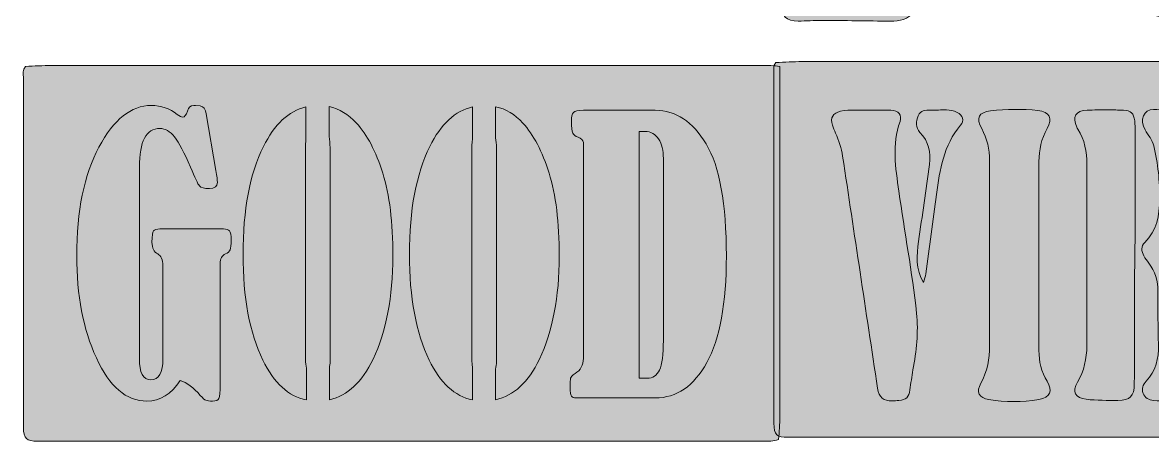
# Model space of a CAD drawing. Extents: x 442 to 1558, y -1313 to -687.
# Drawn here: x 442 to 1000, y -1313 to -1106 of the extents above; entities that cross this region are included whole.
import ezdxf

# ---------------------------------------------------------------- set-up
doc = ezdxf.new("R2010")
doc.units = 0
doc.header["$MEASUREMENT"] = 0
doc.layers.add('katman 1', color=7, linetype='Continuous')

# ---------------------------------------------------------------- blocks, each defined once
blk = doc.blocks.new('block 3')
at = {"layer": 'katman 1', "true_color": 0xffffff}
h = blk.add_hatch(color=7, dxfattribs=at)
h.dxf.hatch_style = 2
edge = h.paths.add_edge_path()
edge.add_spline(control_points=[(519.96, -1283.03), (515.52, -1289.83), (510.04, -1293.23), (503.53, -1293.23), (493.35, -1293.23), (485.04, -1286.13), (478.57, -1271.92), (472.1, -1257.72), (468.87, -1240.87), (468.87, -1221.38), (468.87, -1199.3), (472.52, -1181.41), (479.83, -1167.7), (487.13, -1154), (495.77, -1147.14), (505.75, -1147.14), (510.53, -1147.14), (514.78, -1148.61), (518.48, -1151.54), (519.67, -1152.43), (520.58, -1152.86), (521.22, -1152.86), (522.11, -1152.86), (522.88, -1151.87), (523.52, -1149.87), (524.11, -1148.05), (525.15, -1147.14), (526.63, -1147.14), (526.63, -1147.14), (527.52, -1147.14), (527.52, -1147.14), (527.52, -1147.14), (529.89, -1147.32), (529.89, -1147.32), (531.47, -1147.61), (532.45, -1148.93), (532.85, -1151.28), (532.85, -1151.28), (537.59, -1179.28), (537.59, -1179.28), (538.08, -1182.16), (538.33, -1184.1), (538.33, -1185.09), (538.33, -1187.15), (537.02, -1188.18), (534.4, -1188.18), (531.84, -1188.18), (530.18, -1187.74), (529.44, -1186.85), (528.7, -1185.98), (527.22, -1182.89), (525, -1177.61), (522.04, -1170.45), (519.43, -1165.47), (517.19, -1162.68), (514.94, -1159.89), (512.53, -1158.5), (509.97, -1158.5), (503.2, -1158.5), (499.82, -1164.9), (499.82, -1177.7), (499.82, -1177.7), (499.82, -1272.27), (499.82, -1272.27), (499.82, -1279.2), (501.67, -1282.66), (505.38, -1282.66), (509.42, -1282.66), (511.45, -1279.21), (511.45, -1272.29), (511.45, -1272.29), (511.45, -1226.3), (511.45, -1226.3), (511.45, -1223.31), (510.58, -1221.38), (508.86, -1220.49), (506.98, -1219.55), (506.04, -1217.63), (506.04, -1214.73), (506.04, -1211.6), (506.29, -1209.72), (506.78, -1209.1), (507.28, -1208.48), (508.34, -1208.17), (509.97, -1208.17), (509.97, -1208.17), (541.29, -1208.17), (541.29, -1208.17), (542.82, -1208.17), (543.84, -1208.49), (544.37, -1209.14), (544.88, -1209.79), (545.14, -1211.27), (545.14, -1213.58), (545.14, -1216), (544.98, -1217.63), (544.66, -1218.46), (544.34, -1219.28), (543.56, -1219.96), (542.33, -1220.49), (540.55, -1221.26), (539.66, -1222.87), (539.66, -1225.33), (539.66, -1225.33), (539.66, -1285.14), (539.66, -1285.14), (539.66, -1288.72), (539.46, -1290.96), (539.07, -1291.87), (538.67, -1292.78), (537.64, -1293.23), (535.96, -1293.23), (534.43, -1293.23), (533.33, -1293.1), (532.66, -1292.84), (532, -1292.57), (531.07, -1291.77), (529.89, -1290.42), (526.58, -1286.61), (523.27, -1284.14), (519.96, -1283.03)], knot_values=[0, 0, 0, 0, 1, 1, 1, 2, 2, 2, 3, 3, 3, 4, 4, 4, 5, 5, 5, 6, 6, 6, 7, 7, 7, 8, 8, 8, 9, 9, 9, 10, 10, 10, 11, 11, 11, 12, 12, 12, 13, 13, 13, 14, 14, 14, 15, 15, 15, 16, 16, 16, 17, 17, 17, 18, 18, 18, 19, 19, 19, 20, 20, 20, 21, 21, 21, 22, 22, 22, 23, 23, 23, 24, 24, 24, 25, 25, 25, 26, 26, 26, 27, 27, 27, 28, 28, 28, 29, 29, 29, 30, 30, 30, 31, 31, 31, 32, 32, 32, 33, 33, 33, 34, 34, 34, 35, 35, 35, 36, 36, 36, 37, 37, 37, 38, 38, 38, 39, 39, 39, 40, 40, 40, 40], degree=3, periodic=1)
h = blk.add_hatch(color=7, dxfattribs=at)
h.dxf.hatch_style = 2
edge = h.paths.add_edge_path()
edge.add_spline(control_points=[(582.24, -1277.03), (582, -1275.77), (581.87, -1274.33), (581.87, -1272.72), (581.87, -1272.72), (581.87, -1166.42), (581.87, -1166.42), (581.87, -1165.61), (581.95, -1164.85), (582.06, -1164.11), (582.06, -1164.11), (582.06, -1147.83), (582.06, -1147.83), (573.5, -1149.87), (566.48, -1156.42), (561.03, -1167.48), (554.34, -1181.04), (550.99, -1198.78), (550.99, -1220.67), (550.99, -1242.04), (554.25, -1259.48), (560.77, -1272.98), (566.24, -1284.31), (573.4, -1290.87), (582.24, -1292.69), (582.24, -1292.69), (582.24, -1277.03), (582.24, -1277.03)], knot_values=[0, 0, 0, 0, 1, 1, 1, 2, 2, 2, 3, 3, 3, 4, 4, 4, 5, 5, 5, 6, 6, 6, 7, 7, 7, 8, 8, 8, 9, 9, 9, 9], degree=3, periodic=1)
h = blk.add_hatch(color=7, dxfattribs=at)
h.dxf.hatch_style = 2
edge = h.paths.add_edge_path()
edge.add_spline(control_points=[(619.93, -1180.52), (616.58, -1169.83), (612.24, -1161.6), (606.94, -1155.81), (602.98, -1151.5), (598.47, -1148.79), (593.43, -1147.7), (593.43, -1147.7), (593.43, -1162.53), (593.43, -1162.53), (593.77, -1164.05), (593.94, -1165.87), (593.94, -1168.01), (593.94, -1168.01), (593.94, -1273.68), (593.94, -1273.68), (593.94, -1274.78), (593.82, -1275.83), (593.61, -1276.83), (593.61, -1276.83), (593.61, -1292.56), (593.61, -1292.56), (602.6, -1290.54), (609.78, -1283.85), (615.16, -1272.5), (621.7, -1258.67), (624.97, -1241.72), (624.97, -1221.64), (624.97, -1204.91), (623.29, -1191.2), (619.93, -1180.52)], knot_values=[0, 0, 0, 0, 1, 1, 1, 2, 2, 2, 3, 3, 3, 4, 4, 4, 5, 5, 5, 6, 6, 6, 7, 7, 7, 8, 8, 8, 9, 9, 9, 10, 10, 10, 10], degree=3, periodic=1)
h = blk.add_hatch(color=7, dxfattribs=at)
h.dxf.hatch_style = 2
edge = h.paths.add_edge_path()
edge.add_spline(control_points=[(664, -1166.42), (664, -1165.33), (664.12, -1164.32), (664.33, -1163.37), (664.33, -1163.37), (664.33, -1147.8), (664.33, -1147.8), (655.7, -1149.8), (648.64, -1156.36), (643.15, -1167.48), (636.46, -1181.04), (633.12, -1198.78), (633.12, -1220.67), (633.12, -1242.04), (636.37, -1259.48), (642.89, -1272.98), (648.33, -1284.26), (655.45, -1290.81), (664.23, -1292.66), (664.23, -1292.66), (664.23, -1276.29), (664.23, -1276.29), (664.08, -1275.21), (664, -1274.02), (664, -1272.72), (664, -1272.72), (664, -1166.42), (664, -1166.42)], knot_values=[0, 0, 0, 0, 1, 1, 1, 2, 2, 2, 3, 3, 3, 4, 4, 4, 5, 5, 5, 6, 6, 6, 7, 7, 7, 8, 8, 8, 9, 9, 9, 9], degree=3, periodic=1)
h = blk.add_hatch(color=7, dxfattribs=at)
h.dxf.hatch_style = 2
edge = h.paths.add_edge_path()
edge.add_spline(control_points=[(702.06, -1180.52), (698.7, -1169.83), (694.37, -1161.6), (689.06, -1155.81), (685.14, -1151.54), (680.68, -1148.85), (675.69, -1147.73), (675.69, -1147.73), (675.69, -1163.2), (675.69, -1163.2), (675.94, -1164.57), (676.07, -1166.18), (676.07, -1168.01), (676.07, -1168.01), (676.07, -1273.68), (676.07, -1273.68), (676.07, -1275.01), (675.9, -1276.26), (675.6, -1277.45), (675.6, -1277.45), (675.6, -1292.59), (675.6, -1292.59), (684.65, -1290.6), (691.88, -1283.91), (697.28, -1272.5), (703.82, -1258.67), (707.09, -1241.72), (707.09, -1221.64), (707.09, -1204.91), (705.41, -1191.2), (702.06, -1180.52)], knot_values=[0, 0, 0, 0, 1, 1, 1, 2, 2, 2, 3, 3, 3, 4, 4, 4, 5, 5, 5, 6, 6, 6, 7, 7, 7, 8, 8, 8, 9, 9, 9, 10, 10, 10, 10], degree=3, periodic=1)
h = blk.add_hatch(color=7, dxfattribs=at)
h.dxf.hatch_style = 2
edge = h.paths.add_edge_path()
edge.add_spline(control_points=[(719.02, -1272.1), (719.02, -1272.1), (719.02, -1165.46), (719.02, -1165.46), (718.87, -1164.28), (717.98, -1163.4), (716.35, -1162.82), (715.07, -1162.35), (714.2, -1161.66), (713.76, -1160.75), (713.32, -1159.83), (713.09, -1157.89), (713.09, -1154.89), (713.09, -1152.72), (713.41, -1151.28), (714.06, -1150.57), (714.7, -1149.87), (716.35, -1149.52), (719.02, -1149.52), (719.02, -1149.52), (754.49, -1149.52), (754.49, -1149.52), (764.61, -1149.52), (772.99, -1155.07), (779.63, -1166.16), (786.27, -1177.26), (789.59, -1195.69), (789.59, -1221.46), (789.59, -1244.95), (786.38, -1262.51), (779.96, -1274.17), (773.54, -1285.82), (765.05, -1291.65), (754.49, -1291.65), (754.49, -1291.65), (715.39, -1291.65), (715.39, -1291.65), (714.3, -1291.65), (713.55, -1291.34), (713.13, -1290.72), (712.71, -1290.11), (712.5, -1288.74), (712.5, -1286.63), (712.5, -1284.11), (712.58, -1282.52), (712.72, -1281.87), (712.87, -1281.23), (713.59, -1280.49), (714.87, -1279.67), (717.64, -1277.97), (719.02, -1275.45), (719.02, -1272.1)], knot_values=[0, 0, 0, 0, 1, 1, 1, 2, 2, 2, 3, 3, 3, 4, 4, 4, 5, 5, 5, 6, 6, 6, 7, 7, 7, 8, 8, 8, 9, 9, 9, 10, 10, 10, 11, 11, 11, 12, 12, 12, 13, 13, 13, 14, 14, 14, 15, 15, 15, 16, 16, 16, 17, 17, 17, 17], degree=3, periodic=1)
edge = h.paths.add_edge_path()
edge.add_spline(control_points=[(746.57, -1160), (746.57, -1160), (746.57, -1281.96), (746.57, -1281.96), (746.57, -1281.96), (750.49, -1281.96), (750.49, -1281.96), (753.25, -1281.96), (755.28, -1280.6), (756.56, -1277.87), (757.85, -1275.14), (758.49, -1270.28), (758.49, -1263.29), (758.49, -1263.29), (758.49, -1173.29), (758.49, -1173.29), (758.49, -1169.36), (757.7, -1166.16), (756.12, -1163.69), (754.54, -1161.23), (752.29, -1160), (749.38, -1160), (749.38, -1160), (746.57, -1160), (746.57, -1160)], knot_values=[0, 0, 0, 0, 1, 1, 1, 2, 2, 2, 3, 3, 3, 4, 4, 4, 5, 5, 5, 6, 6, 6, 7, 7, 7, 8, 8, 8, 8], degree=3, periodic=1)
at = {"layer": 'katman 1', "lineweight": 0}
for points, knots in [([(519.96, -1283.03), (515.52, -1289.83), (510.04, -1293.23), (503.53, -1293.23), (493.35, -1293.23), (485.04, -1286.13), (478.57, -1271.92), (472.1, -1257.72), (468.87, -1240.87), (468.87, -1221.38), (468.87, -1199.3), (472.52, -1181.41), (479.83, -1167.7), (487.13, -1154), (495.77, -1147.14), (505.75, -1147.14), (510.53, -1147.14), (514.78, -1148.61), (518.48, -1151.54), (519.67, -1152.43), (520.58, -1152.86), (521.22, -1152.86), (522.11, -1152.86), (522.88, -1151.87), (523.52, -1149.87), (524.11, -1148.05), (525.15, -1147.14), (526.63, -1147.14), (526.63, -1147.14), (527.52, -1147.14), (527.52, -1147.14), (527.52, -1147.14), (529.89, -1147.32), (529.89, -1147.32), (531.47, -1147.61), (532.45, -1148.93), (532.85, -1151.28), (532.85, -1151.28), (537.59, -1179.28), (537.59, -1179.28), (538.08, -1182.16), (538.33, -1184.1), (538.33, -1185.09), (538.33, -1187.15), (537.02, -1188.18), (534.4, -1188.18), (531.84, -1188.18), (530.18, -1187.74), (529.44, -1186.85), (528.7, -1185.98), (527.22, -1182.89), (525, -1177.61), (522.04, -1170.45), (519.43, -1165.47), (517.19, -1162.68), (514.94, -1159.89), (512.53, -1158.5), (509.97, -1158.5), (503.2, -1158.5), (499.82, -1164.9), (499.82, -1177.7), (499.82, -1177.7), (499.82, -1272.27), (499.82, -1272.27), (499.82, -1279.2), (501.67, -1282.66), (505.38, -1282.66), (509.42, -1282.66), (511.45, -1279.21), (511.45, -1272.29), (511.45, -1272.29), (511.45, -1226.3), (511.45, -1226.3), (511.45, -1223.31), (510.58, -1221.38), (508.86, -1220.49), (506.98, -1219.55), (506.04, -1217.63), (506.04, -1214.73), (506.04, -1211.6), (506.29, -1209.72), (506.78, -1209.1), (507.28, -1208.48), (508.34, -1208.17), (509.97, -1208.17), (509.97, -1208.17), (541.29, -1208.17), (541.29, -1208.17), (542.82, -1208.17), (543.84, -1208.49), (544.37, -1209.14), (544.88, -1209.79), (545.14, -1211.27), (545.14, -1213.58), (545.14, -1216), (544.98, -1217.63), (544.66, -1218.46), (544.34, -1219.28), (543.56, -1219.96), (542.33, -1220.49), (540.55, -1221.26), (539.66, -1222.87), (539.66, -1225.33), (539.66, -1225.33), (539.66, -1285.14), (539.66, -1285.14), (539.66, -1288.72), (539.46, -1290.96), (539.07, -1291.87), (538.67, -1292.78), (537.64, -1293.23), (535.96, -1293.23), (534.43, -1293.23), (533.33, -1293.1), (532.66, -1292.84), (532, -1292.57), (531.07, -1291.77), (529.89, -1290.42), (526.58, -1286.61), (523.27, -1284.14), (519.96, -1283.03)], [0, 0, 0, 0, 1, 1, 1, 2, 2, 2, 3, 3, 3, 4, 4, 4, 5, 5, 5, 6, 6, 6, 7, 7, 7, 8, 8, 8, 9, 9, 9, 10, 10, 10, 11, 11, 11, 12, 12, 12, 13, 13, 13, 14, 14, 14, 15, 15, 15, 16, 16, 16, 17, 17, 17, 18, 18, 18, 19, 19, 19, 20, 20, 20, 21, 21, 21, 22, 22, 22, 23, 23, 23, 24, 24, 24, 25, 25, 25, 26, 26, 26, 27, 27, 27, 28, 28, 28, 29, 29, 29, 30, 30, 30, 31, 31, 31, 32, 32, 32, 33, 33, 33, 34, 34, 34, 35, 35, 35, 36, 36, 36, 37, 37, 37, 38, 38, 38, 39, 39, 39, 40, 40, 40, 40]), ([(582.24, -1277.03), (582, -1275.77), (581.87, -1274.33), (581.87, -1272.72), (581.87, -1272.72), (581.87, -1166.42), (581.87, -1166.42), (581.87, -1165.61), (581.95, -1164.85), (582.06, -1164.11), (582.06, -1164.11), (582.06, -1147.83), (582.06, -1147.83), (573.5, -1149.87), (566.48, -1156.42), (561.03, -1167.48), (554.34, -1181.04), (550.99, -1198.78), (550.99, -1220.67), (550.99, -1242.04), (554.25, -1259.48), (560.77, -1272.98), (566.24, -1284.31), (573.4, -1290.87), (582.24, -1292.69), (582.24, -1292.69), (582.24, -1277.03), (582.24, -1277.03)], [0, 0, 0, 0, 1, 1, 1, 2, 2, 2, 3, 3, 3, 4, 4, 4, 5, 5, 5, 6, 6, 6, 7, 7, 7, 8, 8, 8, 9, 9, 9, 9]), ([(619.93, -1180.52), (616.58, -1169.83), (612.24, -1161.6), (606.94, -1155.81), (602.98, -1151.5), (598.47, -1148.79), (593.43, -1147.7), (593.43, -1147.7), (593.43, -1162.53), (593.43, -1162.53), (593.77, -1164.05), (593.94, -1165.87), (593.94, -1168.01), (593.94, -1168.01), (593.94, -1273.68), (593.94, -1273.68), (593.94, -1274.78), (593.82, -1275.83), (593.61, -1276.83), (593.61, -1276.83), (593.61, -1292.56), (593.61, -1292.56), (602.6, -1290.54), (609.78, -1283.85), (615.16, -1272.5), (621.7, -1258.67), (624.97, -1241.72), (624.97, -1221.64), (624.97, -1204.91), (623.29, -1191.2), (619.93, -1180.52)], [0, 0, 0, 0, 1, 1, 1, 2, 2, 2, 3, 3, 3, 4, 4, 4, 5, 5, 5, 6, 6, 6, 7, 7, 7, 8, 8, 8, 9, 9, 9, 10, 10, 10, 10]), ([(664, -1166.42), (664, -1165.33), (664.12, -1164.32), (664.33, -1163.37), (664.33, -1163.37), (664.33, -1147.8), (664.33, -1147.8), (655.7, -1149.8), (648.64, -1156.36), (643.15, -1167.48), (636.46, -1181.04), (633.12, -1198.78), (633.12, -1220.67), (633.12, -1242.04), (636.37, -1259.48), (642.89, -1272.98), (648.33, -1284.26), (655.45, -1290.81), (664.23, -1292.66), (664.23, -1292.66), (664.23, -1276.29), (664.23, -1276.29), (664.08, -1275.21), (664, -1274.02), (664, -1272.72), (664, -1272.72), (664, -1166.42), (664, -1166.42)], [0, 0, 0, 0, 1, 1, 1, 2, 2, 2, 3, 3, 3, 4, 4, 4, 5, 5, 5, 6, 6, 6, 7, 7, 7, 8, 8, 8, 9, 9, 9, 9]), ([(702.06, -1180.52), (698.7, -1169.83), (694.37, -1161.6), (689.06, -1155.81), (685.14, -1151.54), (680.68, -1148.85), (675.69, -1147.73), (675.69, -1147.73), (675.69, -1163.2), (675.69, -1163.2), (675.94, -1164.57), (676.07, -1166.18), (676.07, -1168.01), (676.07, -1168.01), (676.07, -1273.68), (676.07, -1273.68), (676.07, -1275.01), (675.9, -1276.26), (675.6, -1277.45), (675.6, -1277.45), (675.6, -1292.59), (675.6, -1292.59), (684.65, -1290.6), (691.88, -1283.91), (697.28, -1272.5), (703.82, -1258.67), (707.09, -1241.72), (707.09, -1221.64), (707.09, -1204.91), (705.41, -1191.2), (702.06, -1180.52)], [0, 0, 0, 0, 1, 1, 1, 2, 2, 2, 3, 3, 3, 4, 4, 4, 5, 5, 5, 6, 6, 6, 7, 7, 7, 8, 8, 8, 9, 9, 9, 10, 10, 10, 10]), ([(719.02, -1272.1), (719.02, -1272.1), (719.02, -1165.46), (719.02, -1165.46), (718.87, -1164.28), (717.98, -1163.4), (716.35, -1162.82), (715.07, -1162.35), (714.2, -1161.66), (713.76, -1160.75), (713.32, -1159.83), (713.09, -1157.89), (713.09, -1154.89), (713.09, -1152.72), (713.41, -1151.28), (714.06, -1150.57), (714.7, -1149.87), (716.35, -1149.52), (719.02, -1149.52), (719.02, -1149.52), (754.49, -1149.52), (754.49, -1149.52), (764.61, -1149.52), (772.99, -1155.07), (779.63, -1166.16), (786.27, -1177.26), (789.59, -1195.69), (789.59, -1221.46), (789.59, -1244.95), (786.38, -1262.51), (779.96, -1274.17), (773.54, -1285.82), (765.05, -1291.65), (754.49, -1291.65), (754.49, -1291.65), (715.39, -1291.65), (715.39, -1291.65), (714.3, -1291.65), (713.55, -1291.34), (713.13, -1290.72), (712.71, -1290.11), (712.5, -1288.74), (712.5, -1286.63), (712.5, -1284.11), (712.58, -1282.52), (712.72, -1281.87), (712.87, -1281.23), (713.59, -1280.49), (714.87, -1279.67), (717.64, -1277.97), (719.02, -1275.45), (719.02, -1272.1)], [0, 0, 0, 0, 1, 1, 1, 2, 2, 2, 3, 3, 3, 4, 4, 4, 5, 5, 5, 6, 6, 6, 7, 7, 7, 8, 8, 8, 9, 9, 9, 10, 10, 10, 11, 11, 11, 12, 12, 12, 13, 13, 13, 14, 14, 14, 15, 15, 15, 16, 16, 16, 17, 17, 17, 17]), ([(746.57, -1160), (746.57, -1160), (746.57, -1281.96), (746.57, -1281.96), (746.57, -1281.96), (750.49, -1281.96), (750.49, -1281.96), (753.25, -1281.96), (755.28, -1280.6), (756.56, -1277.87), (757.85, -1275.14), (758.49, -1270.28), (758.49, -1263.29), (758.49, -1263.29), (758.49, -1173.29), (758.49, -1173.29), (758.49, -1169.36), (757.7, -1166.16), (756.12, -1163.69), (754.54, -1161.23), (752.29, -1160), (749.38, -1160), (749.38, -1160), (746.57, -1160), (746.57, -1160)], [0, 0, 0, 0, 1, 1, 1, 2, 2, 2, 3, 3, 3, 4, 4, 4, 5, 5, 5, 6, 6, 6, 7, 7, 7, 8, 8, 8, 8])]:
    blk.add_open_spline(points, degree=3, knots=knots, dxfattribs=at)
blk = doc.blocks.new('block 4')
at = {"layer": 'katman 1', "true_color": 0xf3eb26}
h = blk.add_hatch(color=2, dxfattribs=at)
h.dxf.hatch_style = 2
edge = h.paths.add_edge_path()
edge.add_spline(control_points=[(908.89, -785.76), (910.77, -788.94), (913.74, -790.04), (916.64, -791.16), (923.18, -793.7), (929.27, -796.95), (934.28, -801.95), (944.98, -812.63), (948.65, -825.79), (946.74, -840.4), (943.91, -861.99), (931.19, -876.08), (911.11, -883.11), (886.06, -891.88), (862.13, -888.82), (841.03, -872.32), (826.34, -860.83), (817.85, -845.42), (815.42, -826.49), (811.35, -794.75), (822.24, -768.62), (843.79, -746.11), (862.75, -726.31), (886.34, -714.47), (912.2, -706.61), (936.16, -699.32), (960.72, -695.69), (985.71, -694.42), (1018.87, -692.74), (1051.58, -695.5), (1083.61, -704.4), (1109.09, -711.49), (1132.08, -723.38), (1151.28, -741.92), (1169.34, -759.37), (1179.95, -780.57), (1182.52, -805.6), (1184.46, -824.53), (1183.22, -843.23), (1176.98, -861.37), (1168.71, -885.45), (1152.7, -903.03), (1130.9, -915.6), (1111.92, -926.54), (1091.38, -933.67), (1070.44, -939.78), (1047.09, -946.59), (1023.27, -951.69), (1000.12, -959.19), (974.99, -967.33), (951.15, -978.01), (930.58, -995.05), (919.74, -1004.05), (911.05, -1014.74), (904.5, -1027.19), (903.77, -1028.58), (902.97, -1029.93), (904.77, -1031.16), (906.57, -1032.39), (907.62, -1031.16), (908.62, -1030), (919.38, -1017.56), (931.83, -1007.25), (946.41, -999.57), (962.16, -991.28), (978.97, -987.15), (996.72, -986.35), (1013.59, -985.59), (1030.07, -988.32), (1046.53, -991.43), (1057.81, -993.56), (1068.95, -996.57), (1080.42, -997.69), (1092.36, -998.85), (1103.97, -997.73), (1114.9, -992.31), (1124.48, -987.55), (1129.52, -979.63), (1131.03, -969.25), (1131.45, -966.33), (1131.67, -963.38), (1132.2, -960.49), (1132.91, -956.64), (1134.57, -955.16), (1138.4, -955.14), (1152.3, -955.07), (1166.21, -955.07), (1180.11, -955.12), (1183.53, -955.13), (1185.25, -956.88), (1185.31, -960.22), (1185.81, -988.14), (1183.5, -1015.71), (1174.95, -1042.48), (1170.21, -1057.31), (1163.58, -1071.08), (1152.7, -1082.53), (1139.63, -1096.31), (1123.38, -1104.06), (1104.99, -1107.52), (1085.13, -1111.26), (1065.1, -1111.4), (1045.01, -1109.73), (1016.81, -1107.39), (989.6, -1100.39), (962.54, -1092.62), (949.01, -1088.74), (935.37, -1085.15), (921.21, -1084.54), (905.85, -1083.87), (892.13, -1087.47), (882.37, -1100.59), (879.43, -1104.54), (875.22, -1105.61), (870.49, -1105.52), (859.26, -1105.3), (848.03, -1105.16), (836.8, -1105.08), (832.91, -1105.06), (829.01, -1105.38), (825.11, -1105.41), (819.05, -1105.46), (816.6, -1102.93), (816.89, -1096.8), (817.3, -1088.45), (817.59, -1080.08), (818.55, -1071.76), (820.73, -1052.7), (824.84, -1034.09), (831.86, -1016.19), (846.46, -978.93), (871.19, -949.9), (903.87, -927.28), (924.88, -912.73), (947.54, -901.03), (969.91, -888.83), (983.2, -881.58), (996.58, -874.48), (1007.85, -864.15), (1015.53, -857.11), (1022.77, -849.73), (1026.55, -839.68), (1035.78, -815.15), (1023.39, -790.15), (997.78, -781.43), (975.07, -773.7), (952.25, -773.9), (929.29, -780.12), (922.6, -781.94), (915.92, -783.81), (908.89, -785.76)], knot_values=[0, 0, 0, 0, 1, 1, 1, 2, 2, 2, 3, 3, 3, 4, 4, 4, 5, 5, 5, 6, 6, 6, 7, 7, 7, 8, 8, 8, 9, 9, 9, 10, 10, 10, 11, 11, 11, 12, 12, 12, 13, 13, 13, 14, 14, 14, 15, 15, 15, 16, 16, 16, 17, 17, 17, 18, 18, 18, 19, 19, 19, 20, 20, 20, 21, 21, 21, 22, 22, 22, 23, 23, 23, 24, 24, 24, 25, 25, 25, 26, 26, 26, 27, 27, 27, 28, 28, 28, 29, 29, 29, 30, 30, 30, 31, 31, 31, 32, 32, 32, 33, 33, 33, 34, 34, 34, 35, 35, 35, 36, 36, 36, 37, 37, 37, 38, 38, 38, 39, 39, 39, 40, 40, 40, 41, 41, 41, 42, 42, 42, 43, 43, 43, 44, 44, 44, 45, 45, 45, 46, 46, 46, 47, 47, 47, 48, 48, 48, 49, 49, 49, 50, 50, 50, 50], degree=3, periodic=1)
h = blk.add_hatch(color=2, dxfattribs=at)
h.dxf.hatch_style = 2
edge = h.paths.add_edge_path()
edge.add_spline(control_points=[(1186.4, -1126.03), (1186.4, -1183.67), (1186.4, -1241.31), (1186.4, -1298.95), (1186.4, -1302.75), (1186.23, -1306.55), (1185.72, -1310.32), (1183.31, -1311.27), (1180.77, -1311.12), (1178.26, -1311.12), (1122.1, -1311.14), (1065.93, -1311.13), (1009.76, -1311.13), (946.55, -1311.13), (883.34, -1311.13), (820.13, -1311.13), (814.35, -1311.13), (813.17, -1309.98), (812.98, -1304.19), (812.96, -1303.43), (812.96, -1302.67), (812.96, -1301.91), (812.96, -1245.07), (812.96, -1188.24), (812.98, -1131.41), (812.98, -1129.54), (812.6, -1127.56), (813.96, -1125.92), (818.33, -1125.76), (822.7, -1125.46), (827.07, -1125.46), (943.91, -1125.43), (1060.75, -1125.44), (1177.59, -1125.44), (1180.54, -1125.44), (1183.49, -1125.41), (1186.4, -1126.03)], knot_values=[0, 0, 0, 0, 1, 1, 1, 2, 2, 2, 3, 3, 3, 4, 4, 4, 5, 5, 5, 6, 6, 6, 7, 7, 7, 8, 8, 8, 9, 9, 9, 10, 10, 10, 11, 11, 11, 12, 12, 12, 12], degree=3, periodic=1)
at = {"layer": 'katman 1', "true_color": 0x010101}
h = blk.add_hatch(color=18, dxfattribs=at)
h.dxf.hatch_style = 2
edge = h.paths.add_edge_path()
edge.add_spline(control_points=[(860.29, -1149.45), (863.55, -1149.45), (867.17, -1149.3), (870.77, -1149.49), (874.55, -1149.69), (876.47, -1151.82), (875.31, -1155.04), (871.21, -1166.49), (873.11, -1177.95), (874.72, -1189.43), (877.55, -1209.56), (881.29, -1229.55), (883.49, -1249.77), (884.51, -1259.25), (883.33, -1268.54), (881.69, -1277.83), (881.11, -1281.1), (880.65, -1284.4), (880.22, -1287.69), (879.74, -1291.29), (878.35, -1292.66), (874.7, -1292.91), (873.66, -1292.99), (872.61, -1293.09), (871.57, -1293.11), (867.04, -1293.19), (864.91, -1291.38), (864.24, -1286.92), (858.48, -1248.69), (852.74, -1210.46), (846.98, -1172.23), (846.39, -1168.26), (845.18, -1164.48), (843.51, -1160.83), (842.93, -1159.54), (842.31, -1158.24), (841.91, -1156.89), (840.77, -1153.1), (842.12, -1150.88), (846, -1149.99), (850.61, -1148.94), (855.29, -1149.63), (860.29, -1149.45)], knot_values=[0, 0, 0, 0, 1, 1, 1, 2, 2, 2, 3, 3, 3, 4, 4, 4, 5, 5, 5, 6, 6, 6, 7, 7, 7, 8, 8, 8, 9, 9, 9, 10, 10, 10, 11, 11, 11, 12, 12, 12, 13, 13, 13, 14, 14, 14, 14], degree=3, periodic=1)
h = blk.add_hatch(color=18, dxfattribs=at)
h.dxf.hatch_style = 2
edge = h.paths.add_edge_path()
edge.add_spline(control_points=[(943.9, -1222.01), (943.9, -1237.43), (943.93, -1252.84), (943.89, -1268.26), (943.87, -1273.71), (945.03, -1278.75), (947.91, -1283.46), (950.88, -1288.31), (949.45, -1291.32), (943.82, -1292.39), (935.6, -1293.95), (927.34, -1293.75), (919.12, -1292.48), (914.31, -1291.73), (912.8, -1288.67), (915.18, -1284.43), (918.45, -1278.6), (919.55, -1272.36), (919.54, -1265.8), (919.53, -1235.34), (919.53, -1204.89), (919.54, -1174.44), (919.54, -1168.82), (918.33, -1163.54), (915.62, -1158.57), (912.73, -1153.28), (914.11, -1150.47), (920.04, -1149.78), (927.81, -1148.87), (935.62, -1148.82), (943.39, -1149.63), (949.2, -1150.24), (950.81, -1153.5), (947.93, -1158.51), (945, -1163.6), (943.92, -1169.12), (943.91, -1174.9), (943.89, -1190.6), (943.9, -1206.31), (943.9, -1222.01)], knot_values=[0, 0, 0, 0, 1, 1, 1, 2, 2, 2, 3, 3, 3, 4, 4, 4, 5, 5, 5, 6, 6, 6, 7, 7, 7, 8, 8, 8, 9, 9, 9, 10, 10, 10, 11, 11, 11, 12, 12, 12, 13, 13, 13, 13], degree=3, periodic=1)
h = blk.add_hatch(color=18, dxfattribs=at)
h.dxf.hatch_style = 2
edge = h.paths.add_edge_path()
edge.add_spline(control_points=[(886.96, -1234.68), (882.95, -1227.93), (883.49, -1221.15), (884.47, -1214.32), (886.28, -1201.63), (888.12, -1188.94), (889.85, -1176.24), (890.65, -1170.32), (889.43, -1164.94), (885.17, -1160.43), (882.84, -1157.98), (883.06, -1155.06), (884.3, -1152.2), (885.43, -1149.57), (887.8, -1149.34), (890.3, -1149.38), (892.96, -1149.43), (895.62, -1149.34), (898.28, -1149.34), (900.11, -1149.35), (901.87, -1149.68), (903.51, -1150.53), (906.2, -1151.93), (907.16, -1154.7), (905.23, -1156.92), (896.72, -1166.76), (894.98, -1178.87), (893.37, -1191.07), (891.63, -1204.15), (889.88, -1217.23), (888.09, -1230.31), (887.91, -1231.61), (887.43, -1232.87), (886.96, -1234.68)], knot_values=[0, 0, 0, 0, 1, 1, 1, 2, 2, 2, 3, 3, 3, 4, 4, 4, 5, 5, 5, 6, 6, 6, 7, 7, 7, 8, 8, 8, 9, 9, 9, 10, 10, 10, 11, 11, 11, 11], degree=3, periodic=1)
h = blk.add_hatch(color=18, dxfattribs=at)
h.dxf.hatch_style = 2
edge = h.paths.add_edge_path()
edge.add_spline(control_points=[(967.53, -1220.46), (967.53, -1205.71), (967.5, -1190.96), (967.55, -1176.21), (967.57, -1170), (966.5, -1164.11), (963.1, -1158.8), (962.9, -1158.48), (962.75, -1158.13), (962.58, -1157.79), (960.16, -1152.79), (962.03, -1149.65), (967.66, -1149.45), (971.08, -1149.33), (974.51, -1149.35), (977.93, -1149.34), (980.5, -1149.34), (983.07, -1149.34), (985.63, -1149.47), (989.3, -1149.65), (990.77, -1151.06), (991.17, -1154.65), (991.29, -1155.78), (991.32, -1156.93), (991.32, -1158.06), (991.33, -1177.86), (991.59, -1197.66), (991.26, -1217.45), (990.89, -1239.9), (991.34, -1262.35), (990.96, -1284.79), (990.86, -1290.88), (988.88, -1292.96), (982.91, -1292.91), (977.69, -1292.87), (972.46, -1292.93), (967.24, -1292.34), (961.81, -1291.72), (960.11, -1288.6), (962.92, -1283.85), (966.21, -1278.27), (967.51, -1272.23), (967.52, -1265.86), (967.55, -1250.73), (967.53, -1235.6), (967.53, -1220.46)], knot_values=[0, 0, 0, 0, 1, 1, 1, 2, 2, 2, 3, 3, 3, 4, 4, 4, 5, 5, 5, 6, 6, 6, 7, 7, 7, 8, 8, 8, 9, 9, 9, 10, 10, 10, 11, 11, 11, 12, 12, 12, 13, 13, 13, 14, 14, 14, 15, 15, 15, 15], degree=3, periodic=1)
h = blk.add_hatch(color=18, dxfattribs=at)
h.dxf.hatch_style = 2
edge = h.paths.add_edge_path()
edge.add_spline(control_points=[(1026.51, -1184.49), (1026.68, -1189.67), (1025.84, -1194.74), (1024.67, -1199.74), (1023, -1206.82), (1019.02, -1212.37), (1012.88, -1216.23), (1010.67, -1217.62), (1010.92, -1218.4), (1012.6, -1220.1), (1029.24, -1236.86), (1032.81, -1260.55), (1021.92, -1281.23), (1017.29, -1290.04), (1009.81, -1294.09), (1000.47, -1292.9), (998.14, -1292.6), (996.24, -1291.68), (995.32, -1289.41), (994.38, -1287.09), (995.21, -1285.15), (996.84, -1283.44), (1001.69, -1278.35), (1003.01, -1272.11), (1002.87, -1265.32), (1002.69, -1256.57), (1002.52, -1247.82), (1002.63, -1239.07), (1002.7, -1233.79), (1001.24, -1229.17), (998.07, -1225.01), (997.21, -1223.88), (996.4, -1222.69), (995.7, -1221.46), (994.4, -1219.19), (994.21, -1216.69), (996.12, -1214.84), (1002.25, -1208.9), (1003.4, -1201.41), (1003.47, -1193.41), (1003.55, -1184.53), (1002.65, -1175.77), (1000.6, -1167.14), (999.89, -1164.16), (997.82, -1161.78), (996.26, -1159.17), (993.46, -1154.49), (995.65, -1148.95), (1000.45, -1149.07), (1009.5, -1149.3), (1017.28, -1152.41), (1021.66, -1160.99), (1025.41, -1168.34), (1026.4, -1176.35), (1026.51, -1184.49)], knot_values=[0, 0, 0, 0, 1, 1, 1, 2, 2, 2, 3, 3, 3, 4, 4, 4, 5, 5, 5, 6, 6, 6, 7, 7, 7, 8, 8, 8, 9, 9, 9, 10, 10, 10, 11, 11, 11, 12, 12, 12, 13, 13, 13, 14, 14, 14, 15, 15, 15, 16, 16, 16, 17, 17, 17, 18, 18, 18, 18], degree=3, periodic=1)
at = {"layer": 'katman 1', "lineweight": 0}
for points, knots in [([(908.89, -785.76), (910.77, -788.94), (913.74, -790.04), (916.64, -791.16), (923.18, -793.7), (929.27, -796.95), (934.28, -801.95), (944.98, -812.63), (948.65, -825.79), (946.74, -840.4), (943.91, -861.99), (931.19, -876.08), (911.11, -883.11), (886.06, -891.88), (862.13, -888.82), (841.03, -872.32), (826.34, -860.83), (817.85, -845.42), (815.42, -826.49), (811.35, -794.75), (822.24, -768.62), (843.79, -746.11), (862.75, -726.31), (886.34, -714.47), (912.2, -706.61), (936.16, -699.32), (960.72, -695.69), (985.71, -694.42), (1018.87, -692.74), (1051.58, -695.5), (1083.61, -704.4), (1109.09, -711.49), (1132.08, -723.38), (1151.28, -741.92), (1169.34, -759.37), (1179.95, -780.57), (1182.52, -805.6), (1184.46, -824.53), (1183.22, -843.23), (1176.98, -861.37), (1168.71, -885.45), (1152.7, -903.03), (1130.9, -915.6), (1111.92, -926.54), (1091.38, -933.67), (1070.44, -939.78), (1047.09, -946.59), (1023.27, -951.69), (1000.12, -959.19), (974.99, -967.33), (951.15, -978.01), (930.58, -995.05), (919.74, -1004.05), (911.05, -1014.74), (904.5, -1027.19), (903.77, -1028.58), (902.97, -1029.93), (904.77, -1031.16), (906.57, -1032.39), (907.62, -1031.16), (908.62, -1030), (919.38, -1017.56), (931.83, -1007.25), (946.41, -999.57), (962.16, -991.28), (978.97, -987.15), (996.72, -986.35), (1013.59, -985.59), (1030.07, -988.32), (1046.53, -991.43), (1057.81, -993.56), (1068.95, -996.57), (1080.42, -997.69), (1092.36, -998.85), (1103.97, -997.73), (1114.9, -992.31), (1124.48, -987.55), (1129.52, -979.63), (1131.03, -969.25), (1131.45, -966.33), (1131.67, -963.38), (1132.2, -960.49), (1132.91, -956.64), (1134.57, -955.16), (1138.4, -955.14), (1152.3, -955.07), (1166.21, -955.07), (1180.11, -955.12), (1183.53, -955.13), (1185.25, -956.88), (1185.31, -960.22), (1185.81, -988.14), (1183.5, -1015.71), (1174.95, -1042.48), (1170.21, -1057.31), (1163.58, -1071.08), (1152.7, -1082.53), (1139.63, -1096.31), (1123.38, -1104.06), (1104.99, -1107.52), (1085.13, -1111.26), (1065.1, -1111.4), (1045.01, -1109.73), (1016.81, -1107.39), (989.6, -1100.39), (962.54, -1092.62), (949.01, -1088.74), (935.37, -1085.15), (921.21, -1084.54), (905.85, -1083.87), (892.13, -1087.47), (882.37, -1100.59), (879.43, -1104.54), (875.22, -1105.61), (870.49, -1105.52), (859.26, -1105.3), (848.03, -1105.16), (836.8, -1105.08), (832.91, -1105.06), (829.01, -1105.38), (825.11, -1105.41), (819.05, -1105.46), (816.6, -1102.93), (816.89, -1096.8), (817.3, -1088.45), (817.59, -1080.08), (818.55, -1071.76), (820.73, -1052.7), (824.84, -1034.09), (831.86, -1016.19), (846.46, -978.93), (871.19, -949.9), (903.87, -927.28), (924.88, -912.73), (947.54, -901.03), (969.91, -888.83), (983.2, -881.58), (996.58, -874.48), (1007.85, -864.15), (1015.53, -857.11), (1022.77, -849.73), (1026.55, -839.68), (1035.78, -815.15), (1023.39, -790.15), (997.78, -781.43), (975.07, -773.7), (952.25, -773.9), (929.29, -780.12), (922.6, -781.94), (915.92, -783.81), (908.89, -785.76)], [0, 0, 0, 0, 1, 1, 1, 2, 2, 2, 3, 3, 3, 4, 4, 4, 5, 5, 5, 6, 6, 6, 7, 7, 7, 8, 8, 8, 9, 9, 9, 10, 10, 10, 11, 11, 11, 12, 12, 12, 13, 13, 13, 14, 14, 14, 15, 15, 15, 16, 16, 16, 17, 17, 17, 18, 18, 18, 19, 19, 19, 20, 20, 20, 21, 21, 21, 22, 22, 22, 23, 23, 23, 24, 24, 24, 25, 25, 25, 26, 26, 26, 27, 27, 27, 28, 28, 28, 29, 29, 29, 30, 30, 30, 31, 31, 31, 32, 32, 32, 33, 33, 33, 34, 34, 34, 35, 35, 35, 36, 36, 36, 37, 37, 37, 38, 38, 38, 39, 39, 39, 40, 40, 40, 41, 41, 41, 42, 42, 42, 43, 43, 43, 44, 44, 44, 45, 45, 45, 46, 46, 46, 47, 47, 47, 48, 48, 48, 49, 49, 49, 50, 50, 50, 50]), ([(1186.4, -1126.03), (1186.4, -1183.67), (1186.4, -1241.31), (1186.4, -1298.95), (1186.4, -1302.75), (1186.23, -1306.55), (1185.72, -1310.32), (1183.31, -1311.27), (1180.77, -1311.12), (1178.26, -1311.12), (1122.1, -1311.14), (1065.93, -1311.13), (1009.76, -1311.13), (946.55, -1311.13), (883.34, -1311.13), (820.13, -1311.13), (814.35, -1311.13), (813.17, -1309.98), (812.98, -1304.19), (812.96, -1303.43), (812.96, -1302.67), (812.96, -1301.91), (812.96, -1245.07), (812.96, -1188.24), (812.98, -1131.41), (812.98, -1129.54), (812.6, -1127.56), (813.96, -1125.92), (818.33, -1125.76), (822.7, -1125.46), (827.07, -1125.46), (943.91, -1125.43), (1060.75, -1125.44), (1177.59, -1125.44), (1180.54, -1125.44), (1183.49, -1125.41), (1186.4, -1126.03)], [0, 0, 0, 0, 1, 1, 1, 2, 2, 2, 3, 3, 3, 4, 4, 4, 5, 5, 5, 6, 6, 6, 7, 7, 7, 8, 8, 8, 9, 9, 9, 10, 10, 10, 11, 11, 11, 12, 12, 12, 12]), ([(860.29, -1149.45), (863.55, -1149.45), (867.17, -1149.3), (870.77, -1149.49), (874.55, -1149.69), (876.47, -1151.82), (875.31, -1155.04), (871.21, -1166.49), (873.11, -1177.95), (874.72, -1189.43), (877.55, -1209.56), (881.29, -1229.55), (883.49, -1249.77), (884.51, -1259.25), (883.33, -1268.54), (881.69, -1277.83), (881.11, -1281.1), (880.65, -1284.4), (880.22, -1287.69), (879.74, -1291.29), (878.35, -1292.66), (874.7, -1292.91), (873.66, -1292.99), (872.61, -1293.09), (871.57, -1293.11), (867.04, -1293.19), (864.91, -1291.38), (864.24, -1286.92), (858.48, -1248.69), (852.74, -1210.46), (846.98, -1172.23), (846.39, -1168.26), (845.18, -1164.48), (843.51, -1160.83), (842.93, -1159.54), (842.31, -1158.24), (841.91, -1156.89), (840.77, -1153.1), (842.12, -1150.88), (846, -1149.99), (850.61, -1148.94), (855.29, -1149.63), (860.29, -1149.45)], [0, 0, 0, 0, 1, 1, 1, 2, 2, 2, 3, 3, 3, 4, 4, 4, 5, 5, 5, 6, 6, 6, 7, 7, 7, 8, 8, 8, 9, 9, 9, 10, 10, 10, 11, 11, 11, 12, 12, 12, 13, 13, 13, 14, 14, 14, 14]), ([(943.9, -1222.01), (943.9, -1237.43), (943.93, -1252.84), (943.89, -1268.26), (943.87, -1273.71), (945.03, -1278.75), (947.91, -1283.46), (950.88, -1288.31), (949.45, -1291.32), (943.82, -1292.39), (935.6, -1293.95), (927.34, -1293.75), (919.12, -1292.48), (914.31, -1291.73), (912.8, -1288.67), (915.18, -1284.43), (918.45, -1278.6), (919.55, -1272.36), (919.54, -1265.8), (919.53, -1235.34), (919.53, -1204.89), (919.54, -1174.44), (919.54, -1168.82), (918.33, -1163.54), (915.62, -1158.57), (912.73, -1153.28), (914.11, -1150.47), (920.04, -1149.78), (927.81, -1148.87), (935.62, -1148.82), (943.39, -1149.63), (949.2, -1150.24), (950.81, -1153.5), (947.93, -1158.51), (945, -1163.6), (943.92, -1169.12), (943.91, -1174.9), (943.89, -1190.6), (943.9, -1206.31), (943.9, -1222.01)], [0, 0, 0, 0, 1, 1, 1, 2, 2, 2, 3, 3, 3, 4, 4, 4, 5, 5, 5, 6, 6, 6, 7, 7, 7, 8, 8, 8, 9, 9, 9, 10, 10, 10, 11, 11, 11, 12, 12, 12, 13, 13, 13, 13]), ([(886.96, -1234.68), (882.95, -1227.93), (883.49, -1221.15), (884.47, -1214.32), (886.28, -1201.63), (888.12, -1188.94), (889.85, -1176.24), (890.65, -1170.32), (889.43, -1164.94), (885.17, -1160.43), (882.84, -1157.98), (883.06, -1155.06), (884.3, -1152.2), (885.43, -1149.57), (887.8, -1149.34), (890.3, -1149.38), (892.96, -1149.43), (895.62, -1149.34), (898.28, -1149.34), (900.11, -1149.35), (901.87, -1149.68), (903.51, -1150.53), (906.2, -1151.93), (907.16, -1154.7), (905.23, -1156.92), (896.72, -1166.76), (894.98, -1178.87), (893.37, -1191.07), (891.63, -1204.15), (889.88, -1217.23), (888.09, -1230.31), (887.91, -1231.61), (887.43, -1232.87), (886.96, -1234.68)], [0, 0, 0, 0, 1, 1, 1, 2, 2, 2, 3, 3, 3, 4, 4, 4, 5, 5, 5, 6, 6, 6, 7, 7, 7, 8, 8, 8, 9, 9, 9, 10, 10, 10, 11, 11, 11, 11]), ([(967.53, -1220.46), (967.53, -1205.71), (967.5, -1190.96), (967.55, -1176.21), (967.57, -1170), (966.5, -1164.11), (963.1, -1158.8), (962.9, -1158.48), (962.75, -1158.13), (962.58, -1157.79), (960.16, -1152.79), (962.03, -1149.65), (967.66, -1149.45), (971.08, -1149.33), (974.51, -1149.35), (977.93, -1149.34), (980.5, -1149.34), (983.07, -1149.34), (985.63, -1149.47), (989.3, -1149.65), (990.77, -1151.06), (991.17, -1154.65), (991.29, -1155.78), (991.32, -1156.93), (991.32, -1158.06), (991.33, -1177.86), (991.59, -1197.66), (991.26, -1217.45), (990.89, -1239.9), (991.34, -1262.35), (990.96, -1284.79), (990.86, -1290.88), (988.88, -1292.96), (982.91, -1292.91), (977.69, -1292.87), (972.46, -1292.93), (967.24, -1292.34), (961.81, -1291.72), (960.11, -1288.6), (962.92, -1283.85), (966.21, -1278.27), (967.51, -1272.23), (967.52, -1265.86), (967.55, -1250.73), (967.53, -1235.6), (967.53, -1220.46)], [0, 0, 0, 0, 1, 1, 1, 2, 2, 2, 3, 3, 3, 4, 4, 4, 5, 5, 5, 6, 6, 6, 7, 7, 7, 8, 8, 8, 9, 9, 9, 10, 10, 10, 11, 11, 11, 12, 12, 12, 13, 13, 13, 14, 14, 14, 15, 15, 15, 15]), ([(1026.51, -1184.49), (1026.68, -1189.67), (1025.84, -1194.74), (1024.67, -1199.74), (1023, -1206.82), (1019.02, -1212.37), (1012.88, -1216.23), (1010.67, -1217.62), (1010.92, -1218.4), (1012.6, -1220.1), (1029.24, -1236.86), (1032.81, -1260.55), (1021.92, -1281.23), (1017.29, -1290.04), (1009.81, -1294.09), (1000.47, -1292.9), (998.14, -1292.6), (996.24, -1291.68), (995.32, -1289.41), (994.38, -1287.09), (995.21, -1285.15), (996.84, -1283.44), (1001.69, -1278.35), (1003.01, -1272.11), (1002.87, -1265.32), (1002.69, -1256.57), (1002.52, -1247.82), (1002.63, -1239.07), (1002.7, -1233.79), (1001.24, -1229.17), (998.07, -1225.01), (997.21, -1223.88), (996.4, -1222.69), (995.7, -1221.46), (994.4, -1219.19), (994.21, -1216.69), (996.12, -1214.84), (1002.25, -1208.9), (1003.4, -1201.41), (1003.47, -1193.41), (1003.55, -1184.53), (1002.65, -1175.77), (1000.6, -1167.14), (999.89, -1164.16), (997.82, -1161.78), (996.26, -1159.17), (993.46, -1154.49), (995.65, -1148.95), (1000.45, -1149.07), (1009.5, -1149.3), (1017.28, -1152.41), (1021.66, -1160.99), (1025.41, -1168.34), (1026.4, -1176.35), (1026.51, -1184.49)], [0, 0, 0, 0, 1, 1, 1, 2, 2, 2, 3, 3, 3, 4, 4, 4, 5, 5, 5, 6, 6, 6, 7, 7, 7, 8, 8, 8, 9, 9, 9, 10, 10, 10, 11, 11, 11, 12, 12, 12, 13, 13, 13, 14, 14, 14, 15, 15, 15, 16, 16, 16, 17, 17, 17, 18, 18, 18, 18])]:
    blk.add_open_spline(points, degree=3, knots=knots, dxfattribs=at)
blk = doc.blocks.new('block 2')
at = {"layer": 'katman 1', "true_color": 0x1e9348}
h = blk.add_hatch(color=114, dxfattribs=at)
h.dxf.hatch_style = 2
edge = h.paths.add_edge_path()
edge.add_spline(control_points=[(815.96, -1127.94), (815.96, -1185.57), (815.96, -1243.21), (815.96, -1300.85), (815.96, -1304.66), (815.79, -1308.45), (815.28, -1312.22), (812.87, -1313.17), (810.33, -1313.02), (807.83, -1313.02), (751.66, -1313.04), (695.49, -1313.03), (639.33, -1313.03), (576.12, -1313.03), (512.9, -1313.03), (449.69, -1313.03), (443.91, -1313.03), (442.74, -1311.89), (442.55, -1306.09), (442.52, -1305.33), (442.53, -1304.57), (442.53, -1303.81), (442.53, -1246.98), (442.52, -1190.14), (442.54, -1133.31), (442.54, -1131.44), (442.16, -1129.46), (443.53, -1127.82), (447.9, -1127.66), (452.27, -1127.36), (456.64, -1127.36), (573.47, -1127.33), (690.31, -1127.34), (807.15, -1127.34), (810.1, -1127.34), (813.06, -1127.31), (815.96, -1127.94)], knot_values=[0, 0, 0, 0, 1, 1, 1, 2, 2, 2, 3, 3, 3, 4, 4, 4, 5, 5, 5, 6, 6, 6, 7, 7, 7, 8, 8, 8, 9, 9, 9, 10, 10, 10, 11, 11, 11, 12, 12, 12, 12], degree=3, periodic=1)
at = {"layer": 'katman 1', "lineweight": 0}
blk.add_open_spline([(815.96, -1127.94), (815.96, -1185.57), (815.96, -1243.21), (815.96, -1300.85), (815.96, -1304.66), (815.79, -1308.45), (815.28, -1312.22), (812.87, -1313.17), (810.33, -1313.02), (807.83, -1313.02), (751.66, -1313.04), (695.49, -1313.03), (639.33, -1313.03), (576.12, -1313.03), (512.9, -1313.03), (449.69, -1313.03), (443.91, -1313.03), (442.74, -1311.89), (442.55, -1306.09), (442.52, -1305.33), (442.53, -1304.57), (442.53, -1303.81), (442.53, -1246.98), (442.52, -1190.14), (442.54, -1133.31), (442.54, -1131.44), (442.16, -1129.46), (443.53, -1127.82), (447.9, -1127.66), (452.27, -1127.36), (456.64, -1127.36), (573.47, -1127.33), (690.31, -1127.34), (807.15, -1127.34), (810.1, -1127.34), (813.06, -1127.31), (815.96, -1127.94)], degree=3, knots=[0, 0, 0, 0, 1, 1, 1, 2, 2, 2, 3, 3, 3, 4, 4, 4, 5, 5, 5, 6, 6, 6, 7, 7, 7, 8, 8, 8, 9, 9, 9, 10, 10, 10, 11, 11, 11, 12, 12, 12, 12], dxfattribs=at)
at = {"layer": 'katman 1'}
for name in ['block 4', 'block 3']:
    blk.add_blockref(name, (0, 0), dxfattribs=at)

msp = doc.modelspace()

# ---------------------------------------------------------------- block references
at = {"layer": 'katman 1'}
msp.add_blockref('block 2', (0, 0), dxfattribs=at)

doc.saveas('drawing.dxf')
